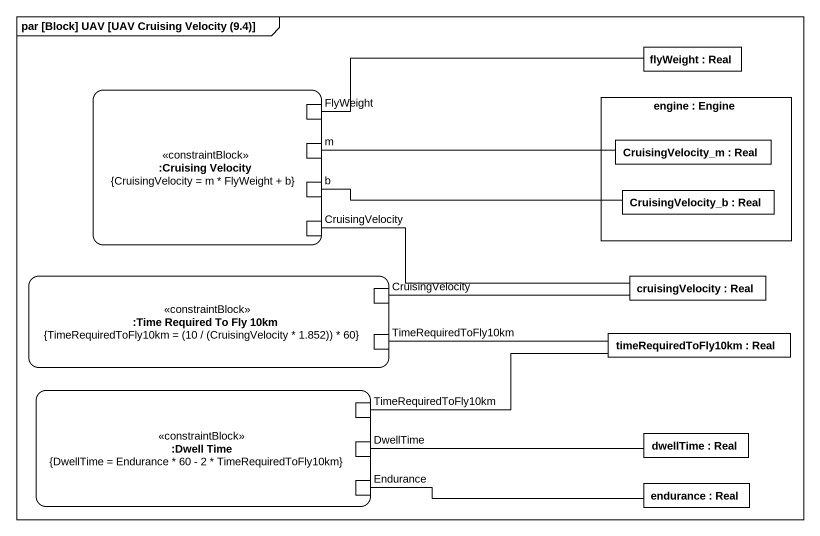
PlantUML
@startuml
mainframe par [Block] UAV [UAV Cruising Velocity (9.4)]
rectangle "flyWeight : Real" as flyWeight
rectangle ":Cruising Velocity\n{CruisingVelocity = m * FlyWeight + b}" as Cruising_Velocity <<constraintBlock>> {
  port FlyWeight
  port m
  port b
  port CruisingVelocity
}
rectangle "engine : Engine" as engine {
  rectangle "CruisingVelocity_m : Real" as CruisingVelocity_m
  rectangle "CruisingVelocity_b : Real" as CruisingVelocity_b
}
rectangle ":Time Required To Fly 10km\n{TimeRequiredToFly10km = (10 / (CruisingVelocity * 1.852)) * 60}" as Time_Required_To_Fly_10km <<constraintBlock>> {
  port "CruisingVelocity" as CruisingVelocity_2
  port TimeRequiredToFly10km
}
rectangle "cruisingVelocity : Real" as cruisingVelocity
rectangle "timeRequiredToFly10km : Real" as timeRequiredToFly10km
rectangle ":Dwell Time\n{DwellTime = Endurance * 60 - 2 * TimeRequiredToFly10km}" as Dwell_Time <<constraintBlock>> {
  port "TimeRequiredToFly10km" as TimeRequiredToFly10km_2
  port DwellTime
  port Endurance
}
rectangle "dwellTime : Real" as dwellTime
rectangle "endurance : Real" as endurance
FlyWeight -right- flyWeight
m -right- CruisingVelocity_m
b -right- CruisingVelocity_b
CruisingVelocity -right- cruisingVelocity
CruisingVelocity_2 -right- cruisingVelocity
TimeRequiredToFly10km -right- timeRequiredToFly10km
TimeRequiredToFly10km_2 -right- timeRequiredToFly10km
DwellTime -right- dwellTime
Endurance -right- endurance
@enduml
